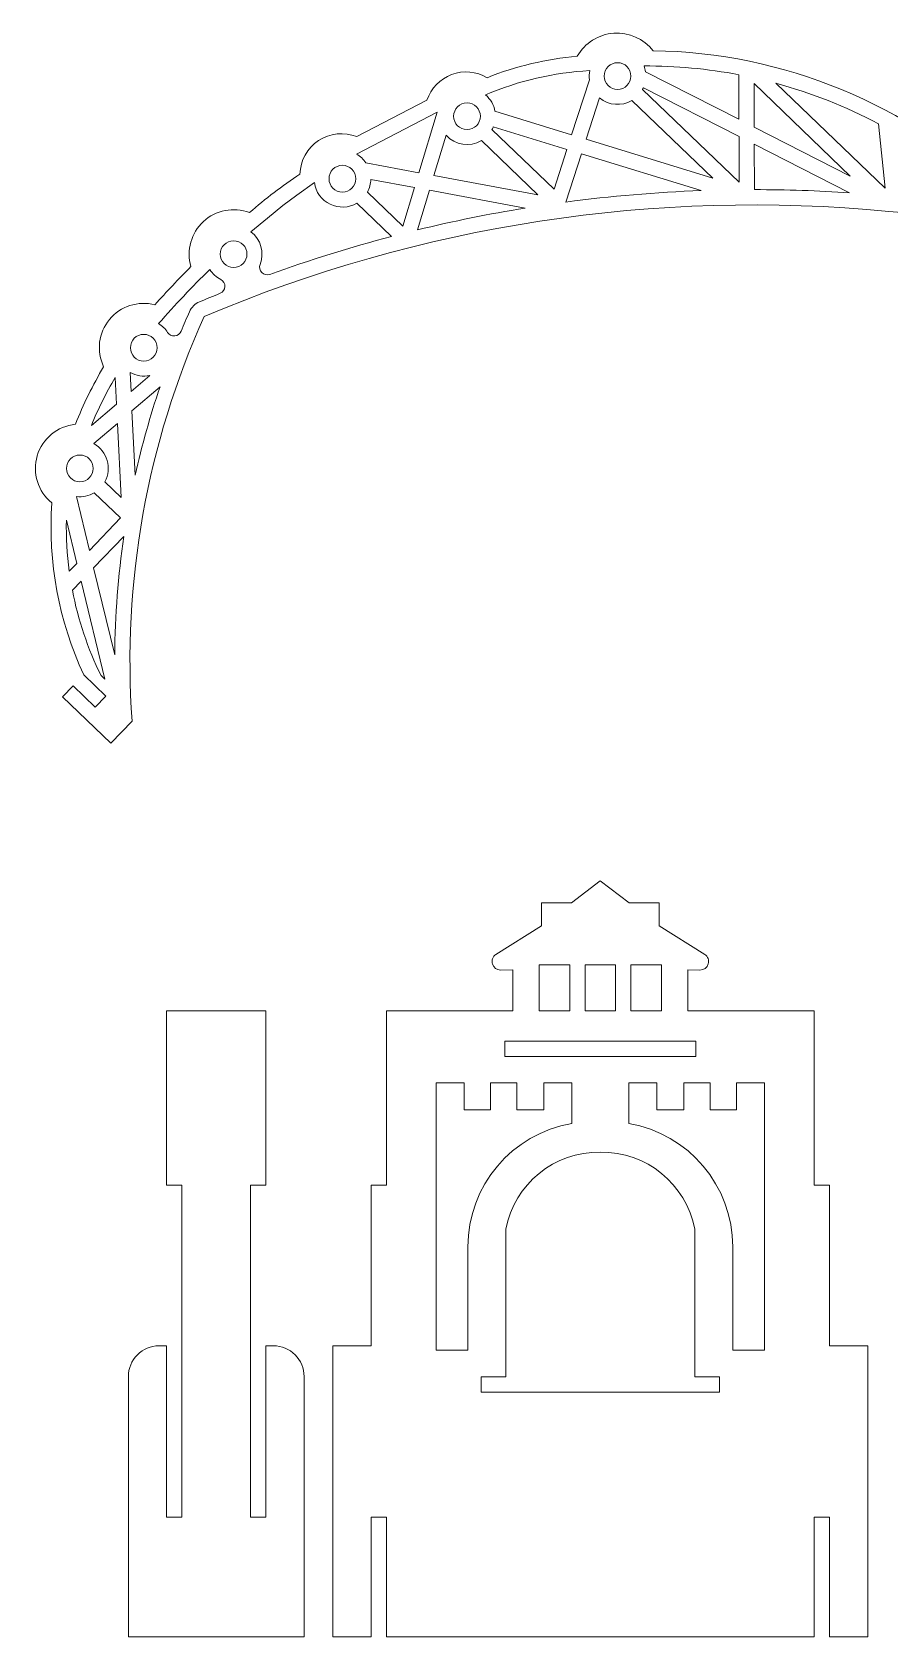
# Model space of a CAD drawing. Header units: millimetres. Extents: x -924 to 692, y -968 to 888.
# Drawn here: x 71.6 to 296.2, y -182 to 238 of the extents above; entities that cross this region are included whole.
import ezdxf

# ---------------------------------------------------------------- set-up
doc = ezdxf.new("R2010")
doc.units = ezdxf.units.MM
doc.header["$MEASUREMENT"] = 0

msp = doc.modelspace()

# ---------------------------------------------------------------- linework, layer by layer
at = {"lineweight": 5}
for points, knots in [([(335.0795, 191.845), (335.0795, 191.845), (347.3633, 180.0538), (347.3633, 180.0538), (347.3633, 180.0538), (347.3633, 180.0538), (339.5413, 171.905), (339.5413, 171.905), (339.5413, 171.905), (339.5413, 171.905), (334.0104, 176.4499), (334.0104, 176.4499), (334.0104, 176.4499), (334.0104, 176.4499), (329.8101, 179.6409), (329.8101, 179.6409), (329.8101, 179.6409), (319.5634, 186.113), (307.9258, 190.0463), (295.8535, 191.1149), (295.8535, 191.1149), (234.7326, 196.9987), (173.1372, 187.5445), (116.6002, 163.5872), (116.6002, 163.5872), (101.6556, 130.3665), (95.1807, 93.976), (97.7574, 57.6398), (97.7574, 57.6398), (97.7574, 57.6398), (92.2175, 51.8684), (92.2175, 51.8684), (92.2175, 51.8684), (92.2175, 51.8684), (79.5826, 63.9965), (79.5826, 63.9965), (79.5826, 63.9965), (79.5826, 63.9965), (82.3526, 66.8822), (82.3526, 66.8822), (82.3526, 66.8822), (82.3526, 66.8822), (88.124, 61.3422), (88.124, 61.3422), (88.124, 61.3422), (88.124, 61.3422), (90.894, 64.2279), (90.894, 64.2279), (90.894, 64.2279), (90.894, 64.2279), (85.1226, 69.7679), (85.1226, 69.7679), (85.1226, 69.7679), (78.5788, 83.8377), (75.6995, 99.3415), (76.7514, 114.8229), (76.7514, 114.8229), (73.0968, 117.774), (71.5816, 122.6372), (72.9134, 127.1418), (72.9134, 127.1418), (74.2453, 131.6465), (78.2474, 134.9126), (82.9192, 135.4019), (82.9192, 135.4019), (84.9846, 140.6057), (87.4591, 145.6385), (90.3189, 150.4518), (90.3189, 150.4518), (88.3792, 154.5164), (88.966, 159.3362), (91.8241, 162.8167), (91.8241, 162.8167), (94.6823, 166.2972), (99.361, 167.7933), (103.7252, 166.6812), (103.7252, 166.6812), (106.7879, 170.0954), (109.9412, 173.4277), (113.1812, 176.674), (113.1812, 176.674), (111.9388, 180.8966), (113.1915, 185.4586), (116.4162, 188.4546), (116.4162, 188.4546), (119.6408, 191.4505), (124.338, 192.3438), (128.4579, 190.7946), (128.4579, 190.7946), (132.6676, 194.4217), (137.0955, 197.7887), (141.7157, 200.876), (141.7157, 200.876), (141.7937, 204.42), (143.6032, 207.7009), (146.5591, 209.6577), (146.5591, 209.6577), (149.515, 211.6144), (153.2685, 211.9881), (156.5614, 210.6756), (156.5614, 210.6756), (156.5614, 210.6756), (174.9615, 220.2424), (174.9615, 220.2424), (174.9615, 220.2424), (175.9896, 223.3376), (178.3637, 225.8011), (181.419, 226.9427), (181.419, 226.9427), (184.4742, 228.0843), (187.9001, 227.7706), (190.706, 226.1079), (190.706, 226.1079), (198.2538, 229.1304), (206.2072, 231.0271), (214.3067, 231.7367), (214.3067, 231.7367), (216.286, 235.2052), (219.8618, 237.4612), (223.8445, 237.7542), (223.8445, 237.7542), (227.8273, 238.0472), (231.7155, 236.3124), (234.1811, 233.171), (234.1811, 233.171), (268.3116, 232.6679), (300.9894, 219.1713), (325.5406, 195.4568), (325.5406, 195.4568), (325.5406, 195.4568), (332.3095, 188.9593), (332.3095, 188.9593), (332.3095, 188.9593), (332.3095, 188.9593), (335.0795, 191.845), (335.0795, 191.845)], [0, 0, 0, 0, 0.02941176, 0.02941176, 0.02941176, 0.02941176, 0.05882353, 0.05882353, 0.05882353, 0.05882353, 0.08823529, 0.08823529, 0.08823529, 0.08823529, 0.11764706, 0.11764706, 0.11764706, 0.11764706, 0.14705882, 0.14705882, 0.14705882, 0.14705882, 0.17647059, 0.17647059, 0.17647059, 0.17647059, 0.20588235, 0.20588235, 0.20588235, 0.20588235, 0.23529412, 0.23529412, 0.23529412, 0.23529412, 0.26470588, 0.26470588, 0.26470588, 0.26470588, 0.29411765, 0.29411765, 0.29411765, 0.29411765, 0.32352941, 0.32352941, 0.32352941, 0.32352941, 0.35294118, 0.35294118, 0.35294118, 0.35294118, 0.38235294, 0.38235294, 0.38235294, 0.38235294, 0.41176471, 0.41176471, 0.41176471, 0.41176471, 0.44117647, 0.44117647, 0.44117647, 0.44117647, 0.47058824, 0.47058824, 0.47058824, 0.47058824, 0.5, 0.5, 0.5, 0.5, 0.52941176, 0.52941176, 0.52941176, 0.52941176, 0.55882353, 0.55882353, 0.55882353, 0.55882353, 0.58823529, 0.58823529, 0.58823529, 0.58823529, 0.61764706, 0.61764706, 0.61764706, 0.61764706, 0.64705882, 0.64705882, 0.64705882, 0.64705882, 0.67647059, 0.67647059, 0.67647059, 0.67647059, 0.70588235, 0.70588235, 0.70588235, 0.70588235, 0.73529412, 0.73529412, 0.73529412, 0.73529412, 0.76470588, 0.76470588, 0.76470588, 0.76470588, 0.79411765, 0.79411765, 0.79411765, 0.79411765, 0.82352941, 0.82352941, 0.82352941, 0.82352941, 0.85294118, 0.85294118, 0.85294118, 0.85294118, 0.88235294, 0.88235294, 0.88235294, 0.88235294, 0.91176471, 0.91176471, 0.91176471, 0.91176471, 0.94117647, 0.94117647, 0.94117647, 0.94117647, 0.97058824, 0.97058824, 0.97058824, 0.97058824, 1, 1, 1, 1]), ([(217.566, 227.9527), (217.4138, 227.1655), (217.3901, 226.359), (217.496, 225.5641), (217.496, 225.5641), (217.496, 225.5641), (212.8358, 211.1523), (212.8358, 211.1523), (212.8358, 211.1523), (212.8358, 211.1523), (192.7484, 217.3127), (192.7484, 217.3127), (192.7484, 217.3127), (192.4534, 218.9829), (191.5962, 220.501), (190.3178, 221.6156), (190.3178, 221.6156), (198.9499, 225.3327), (208.1795, 227.4788), (217.566, 227.9527)], [0, 0, 0, 0, 0.2, 0.2, 0.2, 0.2, 0.4, 0.4, 0.4, 0.4, 0.6, 0.6, 0.6, 0.6, 0.8, 0.8, 0.8, 0.8, 1, 1, 1, 1]), ([(228.3518, 226.5439), (228.3518, 228.4769), (226.7848, 230.0439), (224.8518, 230.0439), (224.8518, 230.0439), (222.9188, 230.0439), (221.3518, 228.4769), (221.3518, 226.5439), (221.3518, 226.5439), (221.3518, 224.6109), (222.9188, 223.0439), (224.8518, 223.0439), (224.8518, 223.0439), (226.7848, 223.0439), (228.3518, 224.6109), (228.3518, 226.5439)], [0, 0, 0, 0, 0.25, 0.25, 0.25, 0.25, 0.5, 0.5, 0.5, 0.5, 0.75, 0.75, 0.75, 0.75, 1, 1, 1, 1]), ([(231.7867, 229.1851), (240.1046, 229.2108), (248.4075, 228.4399), (256.5786, 226.8835), (256.5786, 226.8835), (256.5786, 226.8835), (256.6322, 215.2208), (256.6322, 215.2208), (256.6322, 215.2208), (256.6322, 215.2208), (232.1859, 227.6748), (232.1859, 227.6748), (232.1859, 227.6748), (232.1064, 228.1909), (231.9725, 228.6971), (231.7867, 229.1851)], [0, 0, 0, 0, 0.25, 0.25, 0.25, 0.25, 0.5, 0.5, 0.5, 0.5, 0.75, 0.75, 0.75, 0.75, 1, 1, 1, 1]), ([(231.6101, 223.479), (231.5424, 223.3297), (231.4697, 223.1826), (231.3923, 223.038), (231.3923, 223.038), (231.3923, 223.038), (256.7079, 198.7376), (256.7079, 198.7376), (256.7079, 198.7376), (256.7079, 198.7376), (256.6528, 210.7211), (256.6528, 210.7211), (256.6528, 210.7211), (256.6528, 210.7211), (231.6101, 223.479), (231.6101, 223.479)], [0, 0, 0, 0, 0.25, 0.25, 0.25, 0.25, 0.5, 0.5, 0.5, 0.5, 0.75, 0.75, 0.75, 0.75, 1, 1, 1, 1]), ([(260.6416, 213.1782), (260.6416, 213.1782), (260.5893, 224.5577), (260.5893, 224.5577), (260.5893, 224.5577), (260.5893, 224.5577), (285.7926, 200.365), (285.7926, 200.365), (285.7926, 200.365), (285.7926, 200.365), (260.6416, 213.1782), (260.6416, 213.1782)], [0, 0, 0, 0, 0.33333333, 0.33333333, 0.33333333, 0.33333333, 0.66666667, 0.66666667, 0.66666667, 0.66666667, 1, 1, 1, 1]), ([(293.1318, 214.0622), (293.1318, 214.0622), (294.9103, 197.1576), (294.9103, 197.1576), (294.9103, 197.1576), (294.9103, 197.1576), (266.2671, 224.6522), (266.2671, 224.6522), (266.2671, 224.6522), (275.5859, 222.1282), (284.5973, 218.5758), (293.1318, 214.0622)], [0, 0, 0, 0, 0.33333333, 0.33333333, 0.33333333, 0.33333333, 0.66666667, 0.66666667, 0.66666667, 0.66666667, 1, 1, 1, 1]), ([(188.9406, 216.0226), (188.9406, 217.9556), (187.3736, 219.5226), (185.4406, 219.5226), (185.4406, 219.5226), (183.5076, 219.5226), (181.9406, 217.9556), (181.9406, 216.0226), (181.9406, 216.0226), (181.9406, 214.0896), (183.5076, 212.5226), (185.4406, 212.5226), (185.4406, 212.5226), (187.3736, 212.5226), (188.9406, 214.0896), (188.9406, 216.0226)], [0, 0, 0, 0, 0.25, 0.25, 0.25, 0.25, 0.5, 0.5, 0.5, 0.5, 0.75, 0.75, 0.75, 0.75, 1, 1, 1, 1]), ([(228.6223, 220.1523), (228.6223, 220.1523), (249.8118, 199.8126), (249.8118, 199.8126), (249.8118, 199.8126), (249.8118, 199.8126), (216.6604, 209.9794), (216.6604, 209.9794), (216.6604, 209.9794), (216.6604, 209.9794), (220.1581, 220.7961), (220.1581, 220.7961), (220.1581, 220.7961), (222.5678, 218.8296), (225.9439, 218.5712), (228.6223, 220.1523)], [0, 0, 0, 0, 0.25, 0.25, 0.25, 0.25, 0.5, 0.5, 0.5, 0.5, 0.75, 0.75, 0.75, 0.75, 1, 1, 1, 1]), ([(158.9846, 203.8078), (158.9846, 203.8078), (172.8224, 201.232), (172.8224, 201.232), (172.8224, 201.232), (172.8224, 201.232), (177.6039, 217.1079), (177.6039, 217.1079), (177.6039, 217.1079), (177.6039, 217.1079), (156.483, 206.1265), (156.483, 206.1265), (156.483, 206.1265), (157.4854, 205.5584), (158.3421, 204.7643), (158.9846, 203.8078)], [0, 0, 0, 0, 0.25, 0.25, 0.25, 0.25, 0.5, 0.5, 0.5, 0.5, 0.75, 0.75, 0.75, 0.75, 1, 1, 1, 1]), ([(204.0086, 195.4269), (204.0086, 195.4269), (176.7781, 200.4957), (176.7781, 200.4957), (176.7781, 200.4957), (176.7781, 200.4957), (179.9507, 211.0296), (179.9507, 211.0296), (179.9507, 211.0296), (182.3187, 208.4282), (186.1819, 207.8424), (189.211, 209.6311), (189.211, 209.6311), (189.211, 209.6311), (204.0086, 195.4269), (204.0086, 195.4269)], [0, 0, 0, 0, 0.25, 0.25, 0.25, 0.25, 0.5, 0.5, 0.5, 0.5, 0.75, 0.75, 0.75, 0.75, 1, 1, 1, 1]), ([(192.3272, 213.258), (192.2255, 213.0048), (192.1099, 212.7573), (191.981, 212.5168), (191.981, 212.5168), (191.981, 212.5168), (208.2326, 196.9169), (208.2326, 196.9169), (208.2326, 196.9169), (208.2326, 196.9169), (211.6049, 207.3459), (211.6049, 207.3459), (211.6049, 207.3459), (211.6049, 207.3459), (192.3272, 213.258), (192.3272, 213.258)], [0, 0, 0, 0, 0.25, 0.25, 0.25, 0.25, 0.5, 0.5, 0.5, 0.5, 0.75, 0.75, 0.75, 0.75, 1, 1, 1, 1]), ([(211.3512, 193.5606), (223.1034, 195.1233), (234.9245, 196.1245), (246.7721, 196.5609), (246.7721, 196.5609), (246.7721, 196.5609), (215.4296, 206.173), (215.4296, 206.173), (215.4296, 206.173), (215.4296, 206.173), (211.3512, 193.5606), (211.3512, 193.5606)], [0, 0, 0, 0, 0.33333333, 0.33333333, 0.33333333, 0.33333333, 0.66666667, 0.66666667, 0.66666667, 0.66666667, 1, 1, 1, 1]), ([(285.615, 195.9664), (285.615, 195.9664), (260.6623, 208.6785), (260.6623, 208.6785), (260.6623, 208.6785), (260.6623, 208.6785), (260.7168, 196.8135), (260.7168, 196.8135), (260.7168, 196.8135), (269.0231, 196.8085), (277.3275, 196.526), (285.615, 195.9664)], [0, 0, 0, 0, 0.33333333, 0.33333333, 0.33333333, 0.33333333, 0.66666667, 0.66666667, 0.66666667, 0.66666667, 1, 1, 1, 1]), ([(156.3242, 199.6703), (156.3242, 201.6033), (154.7572, 203.1703), (152.8242, 203.1703), (152.8242, 203.1703), (150.8913, 203.1703), (149.3242, 201.6033), (149.3242, 199.6703), (149.3242, 199.6703), (149.3242, 197.7373), (150.8912, 196.1703), (152.8242, 196.1703), (152.8242, 196.1703), (154.7572, 196.1703), (156.3242, 197.7373), (156.3242, 199.6703)], [0, 0, 0, 0, 0.25, 0.25, 0.25, 0.25, 0.5, 0.5, 0.5, 0.5, 0.75, 0.75, 0.75, 0.75, 1, 1, 1, 1]), ([(128.8704, 185.8032), (131.4783, 183.7941), (132.448, 180.3015), (131.2545, 177.2335), (131.2545, 177.2335), (130.9716, 176.5006), (131.1434, 175.67), (131.6937, 175.1094), (131.6937, 175.1094), (132.244, 174.5488), (133.0598, 174.3575), (133.7978, 174.6267), (133.7978, 174.6267), (144.2717, 178.4111), (154.9108, 181.7245), (165.6813, 184.5566), (165.6813, 184.5566), (165.6813, 184.5566), (156.5947, 193.2788), (156.5947, 193.2788), (156.5947, 193.2788), (154.459, 192.0148), (151.8326, 191.9032), (149.5974, 192.9815), (149.5974, 192.9815), (147.3622, 194.0598), (145.8119, 196.206), (145.472, 198.6643), (145.472, 198.6643), (145.472, 198.6643), (140.9339, 195.356), (140.9339, 195.356), (140.9339, 195.356), (140.9339, 195.356), (137.2455, 192.6397), (137.2455, 192.6397), (137.2455, 192.6397), (137.2455, 192.6397), (133.1961, 189.3137), (133.1961, 189.3137), (133.1961, 189.3137), (133.1961, 189.3137), (128.8704, 185.8032), (128.8704, 185.8032)], [0, 0, 0, 0, 0.09090909, 0.09090909, 0.09090909, 0.09090909, 0.18181818, 0.18181818, 0.18181818, 0.18181818, 0.27272727, 0.27272727, 0.27272727, 0.27272727, 0.36363636, 0.36363636, 0.36363636, 0.36363636, 0.45454545, 0.45454545, 0.45454545, 0.45454545, 0.54545455, 0.54545455, 0.54545455, 0.54545455, 0.63636364, 0.63636364, 0.63636364, 0.63636364, 0.72727273, 0.72727273, 0.72727273, 0.72727273, 0.81818182, 0.81818182, 0.81818182, 0.81818182, 0.90909091, 0.90909091, 0.90909091, 0.90909091, 1, 1, 1, 1]), ([(168.6203, 187.28), (168.6203, 187.28), (171.662, 197.3793), (171.662, 197.3793), (171.662, 197.3793), (171.662, 197.3793), (160.2432, 199.5048), (160.2432, 199.5048), (160.2432, 199.5048), (160.2172, 198.3379), (159.916, 197.1932), (159.3647, 196.1645), (159.3647, 196.1645), (159.3647, 196.1645), (168.6203, 187.28), (168.6203, 187.28)], [0, 0, 0, 0, 0.25, 0.25, 0.25, 0.25, 0.5, 0.5, 0.5, 0.5, 0.75, 0.75, 0.75, 0.75, 1, 1, 1, 1]), ([(200.6616, 191.9812), (200.6616, 191.9812), (175.6177, 196.6429), (175.6177, 196.6429), (175.6177, 196.6429), (175.6177, 196.6429), (172.4966, 186.2801), (172.4966, 186.2801), (172.4966, 186.2801), (181.808, 188.5416), (191.2038, 190.4435), (200.6616, 191.9812)], [0, 0, 0, 0, 0.33333333, 0.33333333, 0.33333333, 0.33333333, 0.66666667, 0.66666667, 0.66666667, 0.66666667, 1, 1, 1, 1]), ([(127.8395, 179.9263), (127.8395, 181.8592), (126.2725, 183.4262), (124.3395, 183.4263), (124.3395, 183.4263), (122.4065, 183.4263), (120.8395, 181.8593), (120.8395, 179.9263), (120.8395, 179.9263), (120.8395, 177.9933), (122.4065, 176.4263), (124.3394, 176.4263), (124.3394, 176.4263), (126.2724, 176.4262), (127.8394, 177.9932), (127.8395, 179.9262)], [0, 0, 0, 0, 0.25, 0.25, 0.25, 0.25, 0.5, 0.5, 0.5, 0.5, 0.75, 0.75, 0.75, 0.75, 1, 1, 1, 1]), ([(120.8323, 169.6674), (121.5597, 169.9612), (122.0481, 170.6532), (122.0814, 171.437), (122.0814, 171.437), (122.1146, 172.2207), (121.6866, 172.9516), (120.9868, 173.306)], [0, 0, 0, 0, 0.5, 0.5, 0.5, 0.5, 1, 1, 1, 1]), ([(107.0564, 159.453), (107.4591, 158.8294), (108.1741, 158.4802), (108.9135, 158.5459), (108.9135, 158.5459), (109.6529, 158.6116), (110.2951, 159.0814), (110.5816, 159.7662)], [0, 0, 0, 0, 0.5, 0.5, 0.5, 0.5, 1, 1, 1, 1]), ([(104.3227, 155.427), (104.3227, 157.36), (102.7557, 158.927), (100.8227, 158.927), (100.8227, 158.927), (98.8897, 158.927), (97.3227, 157.36), (97.3227, 155.427), (97.3227, 155.427), (97.3227, 153.494), (98.8897, 151.927), (100.8227, 151.927), (100.8227, 151.927), (102.7557, 151.927), (104.3227, 153.494), (104.3227, 155.427)], [0, 0, 0, 0, 0.25, 0.25, 0.25, 0.25, 0.5, 0.5, 0.5, 0.5, 0.75, 0.75, 0.75, 0.75, 1, 1, 1, 1]), ([(93.2878, 147.6095), (93.2878, 147.6095), (93.6409, 140.6683), (93.6409, 140.6683), (93.6409, 140.6683), (93.6409, 140.6683), (87.0966, 135.0641), (87.0966, 135.0641), (87.0966, 135.0641), (88.8709, 139.3824), (90.9397, 143.5744), (93.2878, 147.6095)], [0, 0, 0, 0, 0.33333333, 0.33333333, 0.33333333, 0.33333333, 0.66666667, 0.66666667, 0.66666667, 0.66666667, 1, 1, 1, 1]), ([(102.4104, 148.178), (102.4104, 148.178), (97.4789, 143.9549), (97.4789, 143.9549), (97.4789, 143.9549), (97.4789, 143.9549), (97.2255, 148.9363), (97.2255, 148.9363), (97.2255, 148.9363), (98.8045, 148.0614), (100.647, 147.7916), (102.4104, 148.178)], [0, 0, 0, 0, 0.33333333, 0.33333333, 0.33333333, 0.33333333, 0.66666667, 0.66666667, 0.66666667, 0.66666667, 1, 1, 1, 1]), ([(105.0704, 145.1897), (105.0704, 145.1897), (97.7356, 138.9085), (97.7356, 138.9085), (97.7356, 138.9085), (97.7356, 138.9085), (98.5922, 122.067), (98.5922, 122.067), (98.5922, 122.067), (100.3371, 129.8844), (102.4997, 137.6036), (105.0704, 145.1897)], [0, 0, 0, 0, 0.33333333, 0.33333333, 0.33333333, 0.33333333, 0.66666667, 0.66666667, 0.66666667, 0.66666667, 1, 1, 1, 1]), ([(90.6272, 120.3323), (92.5391, 123.9044), (91.2427, 128.3452), (87.7038, 130.3178), (87.7038, 130.3178), (87.7038, 130.3178), (93.8976, 135.6218), (93.8976, 135.6218), (93.8976, 135.6218), (93.8976, 135.6218), (94.8831, 116.2471), (94.8831, 116.2471), (94.8831, 116.2471), (94.8831, 116.2471), (90.6272, 120.3323), (90.6272, 120.3323)], [0, 0, 0, 0, 0.25, 0.25, 0.25, 0.25, 0.5, 0.5, 0.5, 0.5, 0.75, 0.75, 0.75, 0.75, 1, 1, 1, 1]), ([(87.5868, 123.8382), (87.5868, 125.7712), (86.0198, 127.3382), (84.0868, 127.3382), (84.0868, 127.3382), (82.1538, 127.3382), (80.5868, 125.7712), (80.5868, 123.8382), (80.5868, 123.8382), (80.5868, 121.9052), (82.1538, 120.3382), (84.0868, 120.3382), (84.0868, 120.3382), (86.0198, 120.3382), (87.5868, 121.9052), (87.5868, 123.8382)], [0, 0, 0, 0, 0.25, 0.25, 0.25, 0.25, 0.5, 0.5, 0.5, 0.5, 0.75, 0.75, 0.75, 0.75, 1, 1, 1, 1]), ([(87.8572, 117.4466), (87.8572, 117.4466), (94.7152, 110.8637), (94.7152, 110.8637), (94.7152, 110.8637), (94.7152, 110.8637), (86.5783, 102.3868), (86.5783, 102.3868), (86.5783, 102.3868), (86.5783, 102.3868), (83.1658, 116.4748), (83.1658, 116.4748), (83.1658, 116.4748), (84.7944, 116.2712), (86.4436, 116.6126), (87.8572, 117.4466)], [0, 0, 0, 0, 0.25, 0.25, 0.25, 0.25, 0.5, 0.5, 0.5, 0.5, 0.75, 0.75, 0.75, 0.75, 1, 1, 1, 1]), ([(83.2919, 98.9631), (83.2919, 98.9631), (81.3168, 96.9055), (81.3168, 96.9055), (81.3168, 96.9055), (80.7247, 101.3311), (80.4702, 105.7959), (80.5555, 110.2601), (80.5555, 110.2601), (80.5555, 110.2601), (83.2919, 98.9631), (83.2919, 98.9631)], [0, 0, 0, 0, 0.33333333, 0.33333333, 0.33333333, 0.33333333, 0.66666667, 0.66666667, 0.66666667, 0.66666667, 1, 1, 1, 1]), ([(95.6205, 106.0306), (94.1002, 95.7531), (93.2959, 85.3838), (93.2134, 74.9947), (93.2134, 74.9947), (93.2134, 74.9947), (87.6955, 97.7745), (87.6955, 97.7745), (87.6955, 97.7745), (87.6955, 97.7745), (95.6205, 106.0306), (95.6205, 106.0306)], [0, 0, 0, 0, 0.33333333, 0.33333333, 0.33333333, 0.33333333, 0.66666667, 0.66666667, 0.66666667, 0.66666667, 1, 1, 1, 1]), ([(82.1209, 91.967), (82.1209, 91.967), (84.4091, 94.3508), (84.4091, 94.3508), (84.4091, 94.3508), (84.4091, 94.3508), (90.6392, 68.631), (90.6392, 68.631), (90.6392, 68.631), (90.6392, 68.631), (89.6465, 69.5838), (89.6465, 69.5838), (89.6465, 69.5838), (86.1444, 76.6724), (83.6129, 84.2025), (82.1209, 91.967)], [0, 0, 0, 0, 0.25, 0.25, 0.25, 0.25, 0.5, 0.5, 0.5, 0.5, 0.75, 0.75, 0.75, 0.75, 1, 1, 1, 1]), ([(290.3429, -182.0422), (290.3429, -182.0422), (290.3429, -105.8478), (290.3429, -105.8478), (290.3429, -105.8478), (290.3429, -105.8478), (280.3429, -105.8478), (280.3429, -105.8478), (280.3429, -105.8478), (280.3429, -105.8478), (280.3429, -63.7971), (280.3429, -63.7971), (280.3429, -63.7971), (280.3429, -63.7971), (276.3429, -63.7971), (276.3429, -63.7971), (276.3429, -63.7971), (276.3429, -63.7971), (276.3429, -18.1374), (276.3429, -18.1374), (276.3429, -18.1374), (276.3429, -18.1374), (243.2332, -18.1374), (243.2332, -18.1374), (243.2332, -18.1374), (243.2332, -18.1374), (243.2332, -7.3912), (243.2332, -7.3912), (243.2332, -7.3912), (243.2332, -7.3912), (246.4381, -7.4703), (246.4381, -7.4703), (246.4381, -7.4703), (247.4319, -7.4867), (248.3142, -6.8372), (248.5938, -5.8834), (248.5938, -5.8834), (248.8734, -4.9296), (248.512, -3.9258), (247.6667, -3.4031), (247.6667, -3.4031), (247.6667, -3.4031), (235.7156, 4.1233), (235.7156, 4.1233), (235.7156, 4.1233), (235.7156, 4.1233), (235.7156, 10.1224), (235.7156, 10.1224), (235.7156, 10.1224), (235.7156, 10.1224), (227.8564, 10.1224), (227.8564, 10.1224), (227.8564, 10.1224), (227.8564, 10.1224), (220.3429, 15.8915), (220.3429, 15.8915), (220.3429, 15.8915), (220.3429, 15.8915), (212.8293, 10.1224), (212.8293, 10.1224), (212.8293, 10.1224), (212.8293, 10.1224), (204.9701, 10.1224), (204.9701, 10.1224), (204.9701, 10.1224), (204.9701, 10.1224), (204.9701, 4.1233), (204.9701, 4.1233), (204.9701, 4.1233), (204.9701, 4.1233), (193.019, -3.4031), (193.019, -3.4031), (193.019, -3.4031), (192.1824, -3.9396), (191.8072, -4.969), (192.1024, -5.918), (192.1024, -5.918), (192.3976, -6.8671), (193.2542, -7.503), (194.2476, -7.4703), (194.2476, -7.4703), (194.2476, -7.4703), (197.4525, -7.3912), (197.4525, -7.3912), (197.4525, -7.3912), (197.4525, -7.3912), (197.4525, -18.1374), (197.4525, -18.1374), (197.4525, -18.1374), (197.4525, -18.1374), (164.3429, -18.1374), (164.3429, -18.1374), (164.3429, -18.1374), (164.3429, -18.1374), (164.3429, -63.7971), (164.3429, -63.7971), (164.3429, -63.7971), (164.3429, -63.7971), (160.3429, -63.7971), (160.3429, -63.7971), (160.3429, -63.7971), (160.3429, -63.7971), (160.3429, -105.8478), (160.3429, -105.8478), (160.3429, -105.8478), (160.3429, -105.8478), (150.3429, -105.8478), (150.3429, -105.8478), (150.3429, -105.8478), (150.3429, -105.8478), (150.3429, -182.0422), (150.3429, -182.0422), (150.3429, -182.0422), (150.3429, -182.0422), (160.3429, -182.0422), (160.3429, -182.0422), (160.3429, -182.0422), (160.3429, -182.0422), (160.3429, -150.7131), (160.3429, -150.7131), (160.3429, -150.7131), (160.3429, -150.7131), (164.3429, -150.7131), (164.3429, -150.7131), (164.3429, -150.7131), (164.3429, -150.7131), (164.3429, -182.0422), (164.3429, -182.0422), (164.3429, -182.0422), (164.3429, -182.0422), (276.3429, -182.0422), (276.3429, -182.0422), (276.3429, -182.0422), (276.3429, -182.0422), (276.3429, -150.7131), (276.3429, -150.7131), (276.3429, -150.7131), (276.3429, -150.7131), (280.3429, -150.7131), (280.3429, -150.7131), (280.3429, -150.7131), (280.3429, -150.7131), (280.3429, -182.0422), (280.3429, -182.0422), (280.3429, -182.0422), (280.3429, -182.0422), (290.3429, -182.0422), (290.3429, -182.0422)], [0, 0, 0, 0, 0.02702703, 0.02702703, 0.02702703, 0.02702703, 0.05405405, 0.05405405, 0.05405405, 0.05405405, 0.08108108, 0.08108108, 0.08108108, 0.08108108, 0.10810811, 0.10810811, 0.10810811, 0.10810811, 0.13513514, 0.13513514, 0.13513514, 0.13513514, 0.16216216, 0.16216216, 0.16216216, 0.16216216, 0.18918919, 0.18918919, 0.18918919, 0.18918919, 0.21621622, 0.21621622, 0.21621622, 0.21621622, 0.24324324, 0.24324324, 0.24324324, 0.24324324, 0.27027027, 0.27027027, 0.27027027, 0.27027027, 0.2972973, 0.2972973, 0.2972973, 0.2972973, 0.32432432, 0.32432432, 0.32432432, 0.32432432, 0.35135135, 0.35135135, 0.35135135, 0.35135135, 0.37837838, 0.37837838, 0.37837838, 0.37837838, 0.40540541, 0.40540541, 0.40540541, 0.40540541, 0.43243243, 0.43243243, 0.43243243, 0.43243243, 0.45945946, 0.45945946, 0.45945946, 0.45945946, 0.48648649, 0.48648649, 0.48648649, 0.48648649, 0.51351351, 0.51351351, 0.51351351, 0.51351351, 0.54054054, 0.54054054, 0.54054054, 0.54054054, 0.56756757, 0.56756757, 0.56756757, 0.56756757, 0.59459459, 0.59459459, 0.59459459, 0.59459459, 0.62162162, 0.62162162, 0.62162162, 0.62162162, 0.64864865, 0.64864865, 0.64864865, 0.64864865, 0.67567568, 0.67567568, 0.67567568, 0.67567568, 0.7027027, 0.7027027, 0.7027027, 0.7027027, 0.72972973, 0.72972973, 0.72972973, 0.72972973, 0.75675676, 0.75675676, 0.75675676, 0.75675676, 0.78378378, 0.78378378, 0.78378378, 0.78378378, 0.81081081, 0.81081081, 0.81081081, 0.81081081, 0.83783784, 0.83783784, 0.83783784, 0.83783784, 0.86486486, 0.86486486, 0.86486486, 0.86486486, 0.89189189, 0.89189189, 0.89189189, 0.89189189, 0.91891892, 0.91891892, 0.91891892, 0.91891892, 0.94594595, 0.94594595, 0.94594595, 0.94594595, 0.97297297, 0.97297297, 0.97297297, 0.97297297, 1, 1, 1, 1]), ([(212.3429, -6.1374), (212.3429, -6.1374), (212.3429, -18.1374), (212.3429, -18.1374), (212.3429, -18.1374), (212.3429, -18.1374), (204.3429, -18.1374), (204.3429, -18.1374), (204.3429, -18.1374), (204.3429, -18.1374), (204.3429, -6.1374), (204.3429, -6.1374), (204.3429, -6.1374), (204.3429, -6.1374), (212.3429, -6.1374), (212.3429, -6.1374)], [0, 0, 0, 0, 0.25, 0.25, 0.25, 0.25, 0.5, 0.5, 0.5, 0.5, 0.75, 0.75, 0.75, 0.75, 1, 1, 1, 1]), ([(224.3429, -6.1374), (224.3429, -6.1374), (224.3429, -18.1374), (224.3429, -18.1374), (224.3429, -18.1374), (224.3429, -18.1374), (216.3429, -18.1374), (216.3429, -18.1374), (216.3429, -18.1374), (216.3429, -18.1374), (216.3429, -6.1374), (216.3429, -6.1374), (216.3429, -6.1374), (216.3429, -6.1374), (224.3429, -6.1374), (224.3429, -6.1374)], [0, 0, 0, 0, 0.25, 0.25, 0.25, 0.25, 0.5, 0.5, 0.5, 0.5, 0.75, 0.75, 0.75, 0.75, 1, 1, 1, 1]), ([(236.3429, -6.1374), (236.3429, -6.1374), (236.3429, -18.1374), (236.3429, -18.1374), (236.3429, -18.1374), (236.3429, -18.1374), (228.3429, -18.1374), (228.3429, -18.1374), (228.3429, -18.1374), (228.3429, -18.1374), (228.3429, -6.1374), (228.3429, -6.1374), (228.3429, -6.1374), (228.3429, -6.1374), (236.3429, -6.1374), (236.3429, -6.1374)], [0, 0, 0, 0, 0.25, 0.25, 0.25, 0.25, 0.5, 0.5, 0.5, 0.5, 0.75, 0.75, 0.75, 0.75, 1, 1, 1, 1]), ([(132.7962, -18.1374), (132.7962, -18.1374), (106.7962, -18.1374), (106.7962, -18.1374), (106.7962, -18.1374), (106.7962, -18.1374), (106.7962, -63.7971), (106.7962, -63.7971), (106.7962, -63.7971), (106.7962, -63.7971), (110.7962, -63.7971), (110.7962, -63.7971), (110.7962, -63.7971), (110.7962, -63.7971), (110.7962, -150.7131), (110.7962, -150.7131), (110.7962, -150.7131), (110.7962, -150.7131), (106.7962, -150.7131), (106.7962, -150.7131), (106.7962, -150.7131), (106.7962, -150.7131), (106.7962, -105.8478), (106.7962, -105.8478), (106.7962, -105.8478), (106.7962, -105.8478), (104.7962, -105.8478), (104.7962, -105.8478), (104.7962, -105.8478), (102.6731, -105.8491), (100.6375, -106.6938), (99.1373, -108.196), (99.1373, -108.196), (97.637, -109.6982), (96.7949, -111.7247), (96.7962, -113.8478), (96.7962, -113.8478), (96.7962, -113.8478), (96.7962, -182.0422), (96.7962, -182.0422), (96.7962, -182.0422), (96.7962, -182.0422), (142.7962, -182.0422), (142.7962, -182.0422), (142.7962, -182.0422), (142.7962, -182.0422), (142.7962, -113.8478), (142.7962, -113.8478), (142.7962, -113.8478), (142.7949, -111.7247), (141.9502, -109.6891), (140.448, -108.1888), (140.448, -108.1888), (138.9458, -106.6885), (136.9193, -105.8464), (134.7962, -105.8478), (134.7962, -105.8478), (134.7962, -105.8478), (132.7962, -105.8478), (132.7962, -105.8478), (132.7962, -105.8478), (132.7962, -105.8478), (132.7962, -150.7131), (132.7962, -150.7131), (132.7962, -150.7131), (132.7962, -150.7131), (128.7962, -150.7131), (128.7962, -150.7131), (128.7962, -150.7131), (128.7962, -150.7131), (128.7962, -63.7971), (128.7962, -63.7971), (128.7962, -63.7971), (128.7962, -63.7971), (132.7962, -63.7971), (132.7962, -63.7971), (132.7962, -63.7971), (132.7962, -63.7971), (132.7962, -18.1374), (132.7962, -18.1374)], [0, 0, 0, 0, 0.05, 0.05, 0.05, 0.05, 0.1, 0.1, 0.1, 0.1, 0.15, 0.15, 0.15, 0.15, 0.2, 0.2, 0.2, 0.2, 0.25, 0.25, 0.25, 0.25, 0.3, 0.3, 0.3, 0.3, 0.35, 0.35, 0.35, 0.35, 0.4, 0.4, 0.4, 0.4, 0.45, 0.45, 0.45, 0.45, 0.5, 0.5, 0.5, 0.5, 0.55, 0.55, 0.55, 0.55, 0.6, 0.6, 0.6, 0.6, 0.65, 0.65, 0.65, 0.65, 0.7, 0.7, 0.7, 0.7, 0.75, 0.75, 0.75, 0.75, 0.8, 0.8, 0.8, 0.8, 0.85, 0.85, 0.85, 0.85, 0.9, 0.9, 0.9, 0.9, 0.95, 0.95, 0.95, 0.95, 1, 1, 1, 1]), ([(245.3429, -26.1374), (245.3429, -26.1374), (245.3429, -30.1374), (245.3429, -30.1374), (245.3429, -30.1374), (245.3429, -30.1374), (195.3429, -30.1374), (195.3429, -30.1374), (195.3429, -30.1374), (195.3429, -30.1374), (195.3429, -26.1374), (195.3429, -26.1374), (195.3429, -26.1374), (195.3429, -26.1374), (245.3429, -26.1374), (245.3429, -26.1374)], [0, 0, 0, 0, 0.25, 0.25, 0.25, 0.25, 0.5, 0.5, 0.5, 0.5, 0.75, 0.75, 0.75, 0.75, 1, 1, 1, 1]), ([(177.3349, -106.9953), (177.3349, -106.9953), (177.3349, -37.0127), (177.3349, -37.0127), (177.3349, -37.0127), (177.3349, -37.0127), (184.6815, -37.0127), (184.6815, -37.0127), (184.6815, -37.0127), (184.6815, -37.0127), (184.6815, -44.0686), (184.6815, -44.0686), (184.6815, -44.0686), (184.6815, -44.0686), (191.5959, -44.0686), (191.5959, -44.0686), (191.5959, -44.0686), (191.5959, -44.0686), (191.5959, -37.0127), (191.5959, -37.0127), (191.5959, -37.0127), (191.5959, -37.0127), (198.5103, -37.0127), (198.5103, -37.0127), (198.5103, -37.0127), (198.5103, -37.0127), (198.5103, -44.0686), (198.5103, -44.0686), (198.5103, -44.0686), (198.5103, -44.0686), (205.5688, -44.0686), (205.5688, -44.0686), (205.5688, -44.0686), (205.5688, -44.0686), (205.5688, -37.0127), (205.5688, -37.0127), (205.5688, -37.0127), (205.5688, -37.0127), (212.9154, -37.0127), (212.9154, -37.0127), (212.9154, -37.0127), (212.9154, -37.0127), (212.9154, -47.6685), (212.9154, -47.6685), (212.9154, -47.6685), (197.1697, -50.3304), (185.6554, -63.9548), (185.6898, -79.9238), (185.6898, -79.9238), (185.6898, -79.9238), (185.6898, -106.9953), (185.6898, -106.9953), (185.6898, -106.9953), (185.6898, -106.9953), (177.3349, -106.9953), (177.3349, -106.9953)], [0, 0, 0, 0, 0.07142857, 0.07142857, 0.07142857, 0.07142857, 0.14285714, 0.14285714, 0.14285714, 0.14285714, 0.21428571, 0.21428571, 0.21428571, 0.21428571, 0.28571429, 0.28571429, 0.28571429, 0.28571429, 0.35714286, 0.35714286, 0.35714286, 0.35714286, 0.42857143, 0.42857143, 0.42857143, 0.42857143, 0.5, 0.5, 0.5, 0.5, 0.57142857, 0.57142857, 0.57142857, 0.57142857, 0.64285714, 0.64285714, 0.64285714, 0.64285714, 0.71428571, 0.71428571, 0.71428571, 0.71428571, 0.78571429, 0.78571429, 0.78571429, 0.78571429, 0.85714286, 0.85714286, 0.85714286, 0.85714286, 0.92857143, 0.92857143, 0.92857143, 0.92857143, 1, 1, 1, 1]), ([(263.3508, -106.9953), (263.3508, -106.9953), (263.3508, -37.0127), (263.3508, -37.0127), (263.3508, -37.0127), (263.3508, -37.0127), (256.0043, -37.0127), (256.0043, -37.0127), (256.0043, -37.0127), (256.0043, -37.0127), (256.0043, -44.0686), (256.0043, -44.0686), (256.0043, -44.0686), (256.0043, -44.0686), (249.0898, -44.0686), (249.0898, -44.0686), (249.0898, -44.0686), (249.0898, -44.0686), (249.0898, -37.0127), (249.0898, -37.0127), (249.0898, -37.0127), (249.0898, -37.0127), (242.1754, -37.0127), (242.1754, -37.0127), (242.1754, -37.0127), (242.1754, -37.0127), (242.1754, -44.0686), (242.1754, -44.0686), (242.1754, -44.0686), (242.1754, -44.0686), (235.1169, -44.0686), (235.1169, -44.0686), (235.1169, -44.0686), (235.1169, -44.0686), (235.1169, -37.0127), (235.1169, -37.0127), (235.1169, -37.0127), (235.1169, -37.0127), (227.7703, -37.0127), (227.7703, -37.0127), (227.7703, -37.0127), (227.7703, -37.0127), (227.7703, -47.6685), (227.7703, -47.6685), (227.7703, -47.6685), (243.5016, -50.3133), (255.0158, -63.9719), (254.9959, -79.9238), (254.9959, -79.9238), (254.9959, -79.9238), (254.9959, -106.9953), (254.9959, -106.9953), (254.9959, -106.9953), (254.9959, -106.9953), (263.3508, -106.9953), (263.3508, -106.9953)], [0, 0, 0, 0, 0.07142857, 0.07142857, 0.07142857, 0.07142857, 0.14285714, 0.14285714, 0.14285714, 0.14285714, 0.21428571, 0.21428571, 0.21428571, 0.21428571, 0.28571429, 0.28571429, 0.28571429, 0.28571429, 0.35714286, 0.35714286, 0.35714286, 0.35714286, 0.42857143, 0.42857143, 0.42857143, 0.42857143, 0.5, 0.5, 0.5, 0.5, 0.57142857, 0.57142857, 0.57142857, 0.57142857, 0.64285714, 0.64285714, 0.64285714, 0.64285714, 0.71428571, 0.71428571, 0.71428571, 0.71428571, 0.78571429, 0.78571429, 0.78571429, 0.78571429, 0.85714286, 0.85714286, 0.85714286, 0.85714286, 0.92857143, 0.92857143, 0.92857143, 0.92857143, 1, 1, 1, 1]), ([(195.6283, -75.2932), (195.6283, -75.2932), (195.6283, -113.9823), (195.6283, -113.9823), (195.6283, -113.9823), (195.6283, -113.9823), (189.1065, -113.9823), (189.1065, -113.9823), (189.1065, -113.9823), (189.1065, -113.9823), (189.1065, -117.9823), (189.1065, -117.9823), (189.1065, -117.9823), (189.1065, -117.9823), (251.5792, -117.9823), (251.5792, -117.9823), (251.5792, -117.9823), (251.5792, -117.9823), (251.5792, -113.9823), (251.5792, -113.9823), (251.5792, -113.9823), (251.5792, -113.9823), (245.0574, -113.9823), (245.0574, -113.9823), (245.0574, -113.9823), (245.0574, -113.9823), (245.0574, -75.2932), (245.0574, -75.2932), (245.0574, -75.2932), (242.8233, -63.4499), (232.393, -54.9458), (220.3429, -55.1683), (220.3429, -55.1683), (208.2925, -54.9567), (197.8517, -63.4479), (195.6283, -75.2932)], [0, 0, 0, 0, 0.11111111, 0.11111111, 0.11111111, 0.11111111, 0.22222222, 0.22222222, 0.22222222, 0.22222222, 0.33333333, 0.33333333, 0.33333333, 0.33333333, 0.44444444, 0.44444444, 0.44444444, 0.44444444, 0.55555556, 0.55555556, 0.55555556, 0.55555556, 0.66666667, 0.66666667, 0.66666667, 0.66666667, 0.77777778, 0.77777778, 0.77777778, 0.77777778, 0.88888889, 0.88888889, 0.88888889, 0.88888889, 1, 1, 1, 1])]:
    msp.add_open_spline(points, degree=3, knots=knots, dxfattribs=at)
for points in [[(118.0973, 175.9133), (113.4529, 171.3661), (108.9846, 166.6425), (104.702, 161.753)], [(118.0973, 175.9133), (118.8113, 174.8026), (119.8088, 173.9026), (120.9868, 173.306)], [(120.8323, 169.6674), (119.0177, 168.9342), (117.2088, 168.1868), (115.4059, 167.4252)], [(112.7882, 164.8626), (112.0316, 163.173), (111.296, 161.474), (110.5816, 159.7662)], [(115.4059, 167.4252), (114.2406, 166.9329), (113.3052, 166.0172), (112.7882, 164.8626)], [(107.0564, 159.453), (106.4537, 160.3862), (105.6491, 161.1723), (104.702, 161.753)]]:
    msp.add_open_spline(points, degree=3, dxfattribs=at)

doc.saveas('drawing.dxf')
